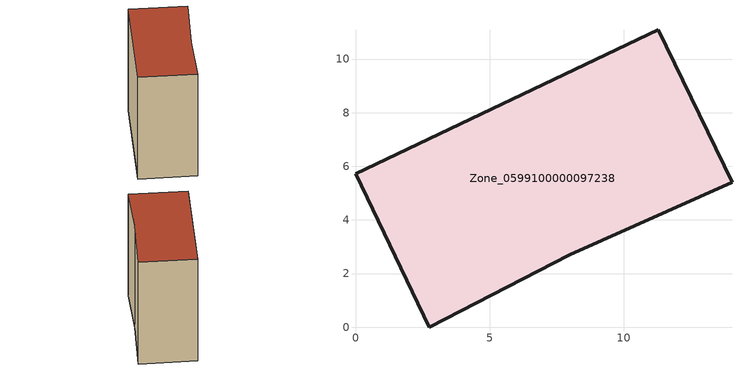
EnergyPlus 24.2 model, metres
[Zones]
Zone_0599100000097238
 floor ground (C_G): 0,5.73 11.29,11.09 14.04,5.4 7.98,2.7 2.76,0 z3
 wall outside (C_F): 11.29,11.09 0,5.73 2.76,0 7.98,2.7 14.04,5.4 11.29,11.09 z3:16.28
 roof outside (C_R): 14.04,5.4 11.29,11.09 0,5.73 2.76,0 7.98,2.7 z16.28
[BUILDING]
Pand.0599100000097238: North Axis=0; Terrain=City; Loads Convergence Tolerance Value=0.04; Temperature Convergence Tolerance Value=0.4; Solar Distribution=FullExterior; Maximum Number of Warmup Days=25; Minimum Number of Warmup Days=1
[Site:Location]
Rotterdam.The.Hague.AP_ZH_NLD Design_Conditions: Latitude=51.96; Longitude=4.45; Time Zone=1; Elevation=-4.5
[SITE:GROUNDTEMPERATURE:BUILDINGSURFACE]
18, 18, 18, 18, 18, 18, 18, 18, 18, 18, 18, 18
[MATERIAL] Thermal Absorptance=0.9; Solar Absorptance=0.7; Visible Absorptance=0.7
Name | Roughness | Thickness | Conductivity | Density | Specific Heat
G.TI.1946 | MediumSmooth | 0.15 | 1 | 540 | 1210
F.TI.1946 | Rough | 0.3 | 0.857143 | 1920 | 840
R.TI.1946 | MediumRough | 0.2 | 0.1 | 1500 | 1000
[CONSTRUCTION]
C_G: G.TI.1946
C_F: F.TI.1946
C_R: R.TI.1946
[ZONE]
Zone_0599100000097238: Type=1; Multiplier=1; Ceiling Height=Autocalculate; Volume=Autocalculate; Floor Area=autocalculate; Part of Total Floor Area=Yes
[ZONEINFILTRATION:DESIGNFLOWRATE]
Infil_Zone_0599100000097238: Zone or ZoneList or Space or SpaceList=Zone_0599100000097238; Schedule=AlwaysOn; Design Flow Rate Calculation Method=Flow/Area; Flow Rate per Floor Area=0.003; Constant Term Coefficient=1; Temperature Term Coefficient=0; Velocity Term Coefficient=0; Velocity Squared Term Coefficient=0
[HVACTEMPLATE:ZONE:IDEALLOADSAIRSYSTEM]
Zone_0599100000097238: Maximum Heating Supply Air Temperature=50; Minimum Cooling Supply Air Temperature=13; Maximum Heating Supply Air Humidity Ratio=0.0156; Minimum Cooling Supply Air Humidity Ratio=0.0077; Heating Limit=NoLimit; Cooling Limit=NoLimit; Dehumidification Control Type=ConstantSensibleHeatRatio; Cooling Sensible Heat Ratio=0.7; Dehumidification Setpoint=60; Humidification Control Type=None; Humidification Setpoint=30; Outdoor Air Method=None; Outdoor Air Flow Rate per Person=0.00944; Outdoor Air Flow Rate per Zone Floor Area=0; Outdoor Air Flow Rate per Zone=0; Demand Controlled Ventilation Type=None; Outdoor Air Economizer Type=NoEconomizer; Heat Recovery Type=None; Sensible Heat Recovery Effectiveness=0.7; Latent Heat Recovery Effectiveness=0.65
[ZONECONTROL:THERMOSTAT]
ThermostatControl_Zone_0599100000097238: Zone or ZoneList=Zone_0599100000097238; Control Type Schedule=DualSetpointControlType; Control 1=Thermostat_Zone_0599100000097238; Temperature Difference Between Cutout And Setpoint=0
[THERMOSTATSETPOINT:DUALSETPOINT]
Thermostat_Zone_0599100000097238: Heating Setpoint Temperature Schedule=HeatingSetpoint_Zone_0599100000097238; Cooling Setpoint Temperature Schedule=CoolingSetpoint_Zone_0599100000097238
[SCHEDULE:COMPACT]
HeatingSetpoint_Zone_0599100000097238: Through: 12/31, For: AllDays, Until: 24:00, 21
CoolingSetpoint_Zone_0599100000097238: Through: 12/31, For: AllDays, Until: 24:00, 24
DualSetpointControlType: Through: 12/31, For: AllDays, Until: 24:00, 4
AlwaysOn: Through: 12/31, For: AllDays, Until: 24:00, 1
